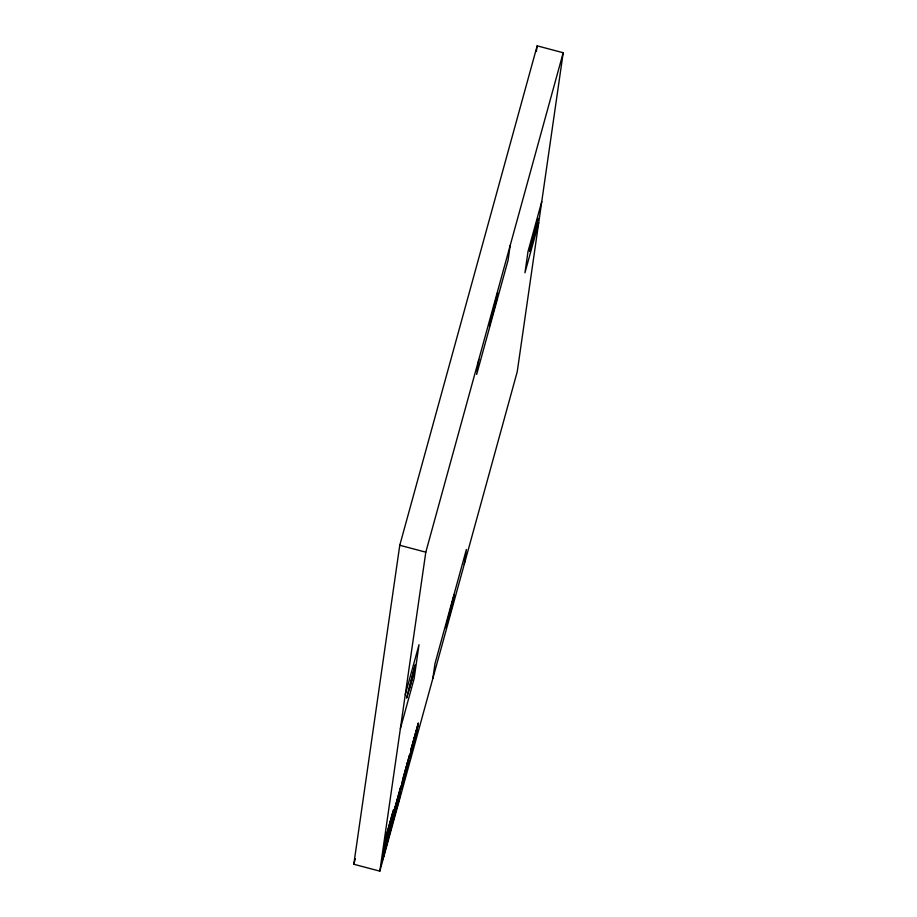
<?xml version="1.0" encoding="UTF-8"?>
<svg xmlns="http://www.w3.org/2000/svg" width="917" height="917" viewBox="0 0 917 917"><rect width="100%" height="100%" fill="white"/><g stroke="black" fill="none" stroke-linecap="round" stroke-linejoin="round"><path stroke-width="1.38" d="M409.337 755.94L403.01 778.625M410.002 756.594L411.217 748.88M353.802 864.261L399.766 545.271L537.167 45.85L563.198 52.739L517.234 371.729L379.833 871.15L353.802 864.261L355.315 858.736M379.833 871.15L425.809 552.172L563.198 52.739M394.253 812.565L395.903 806.628L394.94 809.768M406.93 767.323L407.618 762.554L403.09 781.295L407.618 762.554M432.835 678.511L434.979 663.633L466.386 549.478L464.243 564.356M478.8 359.533L476.657 374.423L508.064 260.268L510.207 245.378M536.342 51.524L537.167 45.85M395.766 807.499L395.422 809.344L396.236 806.387M397.863 798.352L398.012 797.652M408.822 760.789L407.824 764.984M394.597 810.49L394.184 812.68L394.379 811.866M398.677 796.392L398.15 799.016M397.256 802.18L397.634 800.163M397.84 798.902L399.09 793.893M395.823 806.501L396.144 804.702L395.376 807.338M398.402 797.985L398.769 796.059L397.588 800.312M394.528 810.72L395.399 807.178M394.356 812.061L394.184 812.794L395.044 810.284M411.699 748.043L412.249 745.567M411.286 750.92L413.475 741.096M414.679 736.718L411.573 750.61M412.788 746.232L415.882 732.328M413.991 741.853L416.834 729.095M415.195 737.474L416.467 731.789M396.889 803.143L396.488 804.805L397.829 800.323L395.708 807.682M394.31 812.233L394.482 811.579M386.401 835.398L384.085 850.77L384.636 849.073M386.905 838.436L385.587 843.606L386.424 840.992M387.49 835.823L388.533 831.559M386.217 841.279L386.963 838.276M387.696 835.261L389.301 829.255M387.742 837.095L388.785 832.831M389.312 830.378L390.688 825.048L389.507 829.002M393.943 811.671L392.728 819.385L399.067 796.609M398.368 798.157L397.955 799.807M399.491 794.97L400.706 787.256L394.367 810.02M383.936 852.867L382.733 859.08L383.65 855.87M402.678 779.874L401.359 787.99L407.698 765.225M399.399 795.36L401.107 785.777L400.27 788.563M411.309 748.478L409.624 758.095L410.541 754.897M416.662 732.58L418.358 722.963L411.641 747.24M394.344 811.969L394.963 809.665M398.265 797.652L399.434 793.148L398.941 794.97L399.044 794.111M386.366 835.353L386.722 834M386.619 834.585L383.707 852.271L390.424 828.005M393.897 811.614L394.253 810.261M397.921 798.168L396.327 803.67L396.706 802.833M394.528 811.224L395.754 806.513M402.781 779.461L400.981 789.491L401.91 786.282M390.653 827.168L393.164 810.972L386.836 833.759M411.171 748.834L411.424 748.066M399.537 795.016L398.998 797.033M407.927 764.388L409.739 754.382L402.895 779.037M399.48 798.306L400.809 791.703L399.869 794.879M416.559 732.992L417.98 724.464L411.527 747.653M397.302 799.899L397.6 798.787M402.712 779.553L402.884 778.865M411.343 748.157L411.527 747.481M384.143 851.859L383.146 857.533L400.42 793.182L399.984 794.489M390.55 827.764L393.576 809.505L386.722 834.172M383.57 856.226L391.731 825.575M391.788 825.174L399.95 794.535L384.212 851.755L399.308 799.005M416.456 733.589L416.639 732.912M396.327 806.077L396.488 805.504M494.848 303.504L491.684 317.454L496.945 298.506L489.288 325.936L497.736 292.832L495.272 301.957M535.115 229.032L531.952 242.982L537.213 224.035L529.556 251.464L538.004 218.361L535.539 227.485M390.367 828.429L390.539 827.592M384.154 852.031L384.326 851.194M407.641 765.649L407.813 764.812M416.272 734.253L416.444 733.417M399.193 799.567L399.376 798.73M405.268 694.65L419.012 644.708L414.106 678.729L400.374 728.671M541.752 201.602L528.009 251.545L524.948 272.808L538.692 222.865M400.225 788.528L393.588 812.852L392.35 820.875L393.267 817.677M410.484 755.321L416.341 733.829M397.886 798.753L397.416 800.392L398.287 797.549M410.426 755.287L410.014 756.605M396.35 805.986L395.72 808.072M397.519 801.332L397.749 800.507M397.393 801.882L397.623 801.057M397.703 798.489L397.898 797.847M386.091 841.749L386.756 839.651M387.226 838.333L387.834 836.396M386.974 839.387L387.753 836.946M399.766 545.271L425.809 552.172M406.735 697.493L406.69 698.089L413.957 672.906L414.335 670.659L409.085 689.607L415.137 664.985L406.735 697.493M445.822 627.308L445.777 627.904L453.044 602.721L453.434 600.475L448.172 619.422L454.224 594.801L445.822 627.308M387.731 831.971L387.501 833.564L390.871 820.555L387.731 831.971"/></g></svg>
